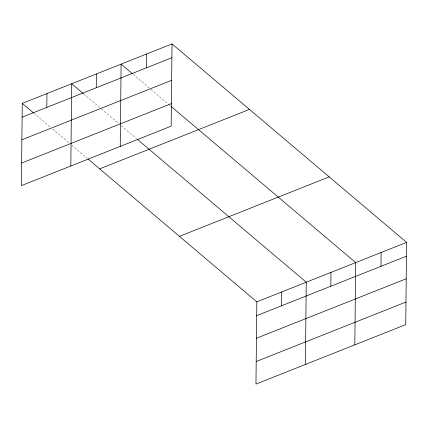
<?xml version="1.0" encoding="UTF-8"?>
<svg xmlns="http://www.w3.org/2000/svg" width="428" height="428" viewBox="0 0 428 428"><rect width="100%" height="100%" fill="white"/><g stroke="black" fill="none" stroke-linecap="round" stroke-linejoin="round"><path stroke-width="0.32" stroke-dasharray="2.14 1.6" d="M133.252 74.402L150.453 88.96M150.961 89.388L169.172 104.796M169.681 105.224L170.692 106.08M83.829 94.021L101.029 108.578M101.538 109.006L118.738 123.558M121.268 125.698L136.446 138.544M33.898 113.217L50.595 127.341M52.617 129.053L69.315 143.177M71.845 145.317L87.023 158.162"/><path stroke-width="0.64" d="M22.261 103.367L21.4 185.618L171.173 126.164L172.035 43.918L22.261 103.367L33.389 112.789M46.829 107.38L46.973 93.561M70.823 166L71.685 83.749L83.321 93.593M96.252 87.761L96.396 73.942M120.247 146.381L121.108 64.13L132.241 73.546M146.424 67.843L146.569 54.024M88.034 159.018L256.827 301.836L255.965 384.082L405.739 324.633L406.6 242.382L172.035 43.918M281.394 305.843L281.544 292.024M305.394 364.463L306.255 282.213L137.458 139.4M330.823 286.225L330.967 272.406M354.817 344.845L355.679 262.594L171.195 106.508M380.995 266.307L381.139 252.488M22.117 117.186L171.89 57.737M21.881 139.769L171.649 80.32M21.635 163.036L171.409 103.587M99.671 168.862L249.438 109.413M179.423 236.342L329.191 176.887M256.827 301.836L406.6 242.382M256.682 315.655L406.456 256.201M256.447 338.238L406.22 278.783M256.206 361.5L405.974 302.05"/></g></svg>
